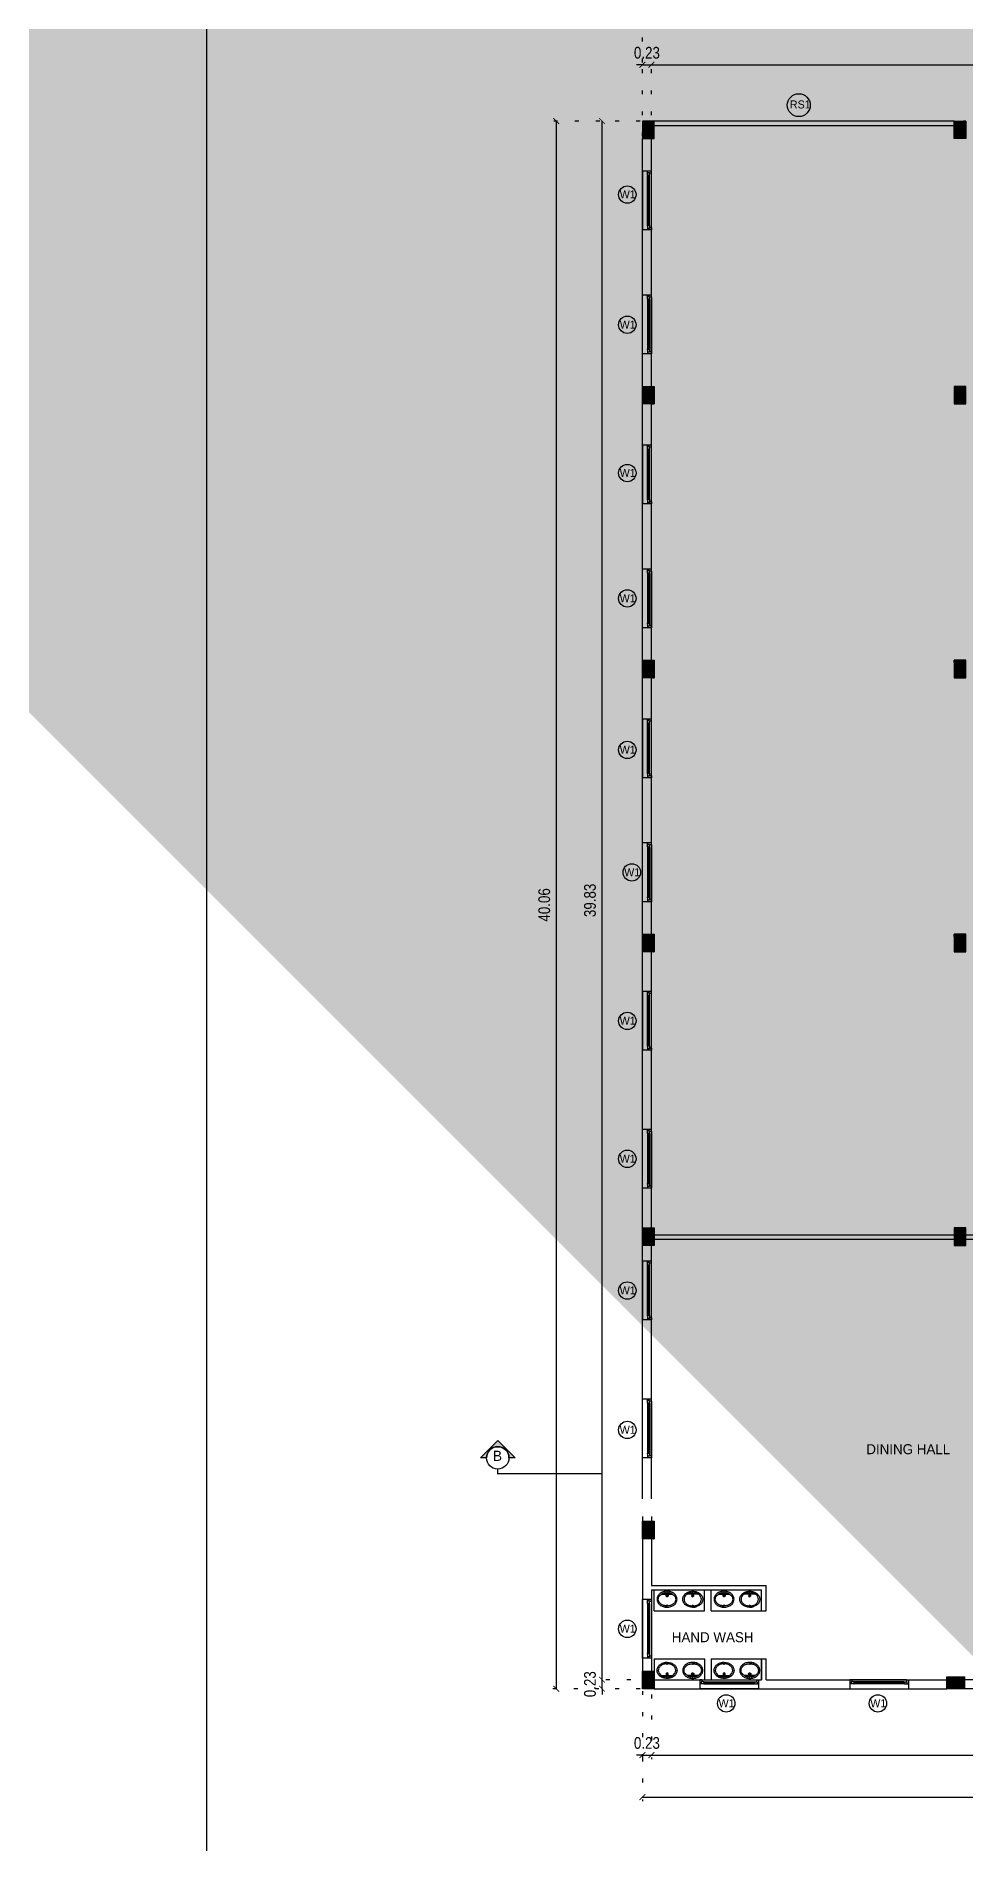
# Model space of a CAD drawing. Header units: metres. Extents: x 1422408 to 2267498, y 3894 to 80428.
# Drawn here: x 2267011.67 to 2267035.43, y 4144.9 to 4191.1 of the extents above; entities that cross this region are included whole.
import ezdxf

# ---------------------------------------------------------------- set-up
doc = ezdxf.new("R2010")
doc.units = ezdxf.units.M
doc.header["$LTSCALE"] = 3.5
doc.header["$MEASUREMENT"] = 0
for name, pattern in [('CENTER', [2, 1.25, -0.25, 0.25, -0.25]), ('DOT2', [0.125, 0, -0.125]), ('PHANTOM2', [1.25, 0.625, -0.125, 0.125, -0.125, 0.125, -0.125])]:
    doc.linetypes.add(name, pattern=pattern)
doc.layers.get('0').update_dxf_attribs({"linetype": 'CONTINUOUS'})
doc.layers.get('DEFPOINTS').update_dxf_attribs({"linetype": 'CONTINUOUS'})
for name, color, linetype in [('COLUMN', 2, 'CONTINUOUS'), ('ED', 30, 'CONTINUOUS'), ('FURN', 35, 'CONTINUOUS'), ('kitchen', 252, 'CONTINUOUS'), ('SECLINE', 2, 'PHANTOM2'), ('TABLE', 14, 'CONTINUOUS'), ('TEXT', 4, 'CONTINUOUS'), ('TOILET', 8, 'CONTINUOUS'), ('WAL', 1, 'CONTINUOUS'), ('WALL', 125, 'CONTINUOUS'), ('window', 252, 'CONTINUOUS')]:
    doc.layers.add(name, color=color, linetype=linetype)
doc.layers.add('P', color=250, linetype='CONTINUOUS', lineweight=100)
doc.styles.add('ID', font='GOTHIC.TTF', dxfattribs={"width": 0.85})
doc.styles.add('USA TEXT', font='GOTHIC.TTF')
doc.linetypes.add('ZIGZAG', pattern='A,0.0001,-0.2,[131,ltypeshp.shx,S=0.2,R=0,X=-0.2,Y=0],-0.4,[131,ltypeshp.shx,S=0.2,R=180,X=0.2,Y=0],-0.2', length=0.8001)
doc.dimstyles.new('1-100-ED', dxfattribs={"dimtxt": 350, "dimasz": 100, "dimexe": 0.18, "dimexo": 0.0625, "dimgap": 25, "dimtad": 1, "dimdec": 0, "dimzin": 0, "dimdsep": 46, "dimtxsty": 'USA TEXT', "dimblk": 'ARCHTICK', "dimcen": 0.1, "dimclrd": 252, "dimclre": 9, "dimclrt": 3, "dimadec": 0, "dimazin": 0, "dimtfac": 1, "dimtdec": 0, "dimtofl": 0, "dimtmove": 2, "dimatfit": 3, "dimldrblk": 'ARCHTICK', "dimfxl": 0.18, "dimtolj": 1, "dimtzin": 0, "dimarcsym": 0})
doc.dimstyles.new('1-100-ID', dxfattribs={"dimtxt": 0.3, "dimasz": 0.15, "dimexe": 0.1, "dimexo": 0.06, "dimgap": 0.15, "dimtad": 1, "dimzin": 3, "dimdsep": 46, "dimtxsty": 'ID', "dimblk": 'ARCHTICK', "dimcen": 0, "dimclrd": 252, "dimclre": 252, "dimclrt": 3, "dimadec": 0, "dimazin": 0, "dimtfac": 1, "dimtix": 1, "dimtmove": 2, "dimatfit": 3, "dimldrblk": 'OPEN90', "dimfxl": 0, "dimtolj": 1, "dimtzin": 0, "dimarcsym": 0})

# ---------------------------------------------------------------- blocks, each defined once
blk = doc.blocks.new('1')
at = {"layer": 'COLUMN'}
h = blk.add_hatch(dxfattribs=at)
h.set_pattern_fill('ANSI31', color=8, scale=50, style=0)
h.paths.add_polyline_path([(1593152, -270597), (1592852, -270597), (1592852, -270147), (1593152, -270147)])
at = {"layer": 'COLUMN', "color": 4}
for p, q in [((1592967, -270147), (1592967, -270597)), ((1592852, -270482), (1593152, -270482))]:
    blk.add_line(p, q, dxfattribs=at)
at = {"layer": 'COLUMN'}
for points in [[(1593152, -270597), (1592852, -270597), (1592852, -270147), (1593152, -270147)], [(1592938, -270454), (1592995, -270454), (1592995, -270510), (1592938, -270510)]]:
    blk.add_lwpolyline(points, close=True, dxfattribs=at)
blk = doc.blocks.new('4')
at = {"layer": 'COLUMN'}
h = blk.add_hatch(dxfattribs=at)
h.set_pattern_fill('ANSI31', color=8, scale=50, style=0)
h.paths.add_polyline_path([(1693358, -270597), (1693658, -270597), (1693658, -270147), (1693358, -270147)])
at = {"layer": 'COLUMN', "color": 4}
for p, q in [((1693508, -270147), (1693508, -270597)), ((1693658, -270482), (1693358, -270482))]:
    blk.add_line(p, q, dxfattribs=at)
at = {"layer": 'COLUMN'}
for points in [[(1693358, -270597), (1693658, -270597), (1693658, -270147), (1693358, -270147)], [(1693536, -270454), (1693480, -270454), (1693480, -270510), (1693536, -270510)]]:
    blk.add_lwpolyline(points, close=True, dxfattribs=at)
blk = doc.blocks.new('WINDWO')
at = {"layer": 'WALL'}
for p, q in [((0, 230), (0, 0)), ((1500, 230), (1500, 0))]:
    blk.add_line(p, q, dxfattribs=at)
at = {"layer": 'window', "color": 252}
for p, q in [((51, 230), (0, 230)), ((38, 128), (0, 128)), ((0, 0), (1500, 0)), ((38, 180), (38, 128)), ((51, 180), (38, 180)), ((38, 179), (38, 128)), ((115, 179), (38, 179)), ((102, 128), (38, 128)), ((1449, 230), (51, 230)), ((51, 230), (51, 180)), ((102, 147), (102, 128)), ((102, 147), (115, 147)), ((102, 141), (102, 147)), ((102, 141), (102, 128)), ((115, 141), (102, 141)), ((102, 128), (115, 128)), ((115, 179), (115, 147)), ((115, 141), (115, 128)), ((1385, 179), (1462, 179)), ((1385, 179), (1385, 147)), ((1398, 147), (1385, 147)), ((1385, 141), (1398, 141)), ((1385, 141), (1385, 128)), ((1398, 128), (1385, 128)), ((1398, 147), (1398, 128)), ((1398, 141), (1398, 128)), ((1398, 128), (1462, 128)), ((1449, 230), (1449, 180)), ((1449, 230), (1500, 230)), ((1449, 180), (1462, 180)), ((1462, 180), (1462, 128)), ((1462, 179), (1462, 128)), ((1462, 128), (1500, 128))]:
    blk.add_line(p, q, dxfattribs=at)
at = {"layer": 'window', "color": 4}
for p, q in [((1398, 147), (102, 147)), ((1398, 141), (102, 141)), ((1398, 141), (1398, 147))]:
    blk.add_line(p, q, dxfattribs=at)
at = {"layer": 'window', "color": 250}
for p, q in [((1385, 179), (115, 179)), ((1385, 128), (115, 128))]:
    blk.add_line(p, q, dxfattribs=at)
blk = doc.blocks.new('_ArchTick')
at = {"color": 0, "linetype": 'ByBlock', "const_width": 0.15}
blk.add_lwpolyline([(-0.5, -0.5), (0.5, 0.5)], dxfattribs=at)
blk = doc.blocks.new('*D427')
at = {"layer": 'DEFPOINTS', "color": 0, "transparency": 16777216}
for p in [(2267027.391, 4190.362), (2267027.161, 4188.476), (2267027.391, 4188.476)]:
    blk.add_point(p, dxfattribs=at)
at = {"layer": 'ED', "color": 252, "lineweight": -2, "transparency": 16777216}
for p, q in [((2267027.161, 4190.362), (2267027.011, 4190.362)), ((2267027.161, 4190.362), (2267027.391, 4190.362)), ((2267027.391, 4190.362), (2267027.541, 4190.362))]:
    blk.add_line(p, q, dxfattribs=at)
at = {"layer": 'ED', "color": 252, "linetype": 'DOT2', "lineweight": -2, "transparency": 16777216}
for p, q in [((2267027.161, 4188.536), (2267027.161, 4190.462)), ((2267027.391, 4188.536), (2267027.391, 4190.462))]:
    blk.add_line(p, q, dxfattribs=at)
at = {"layer": 'ED', "color": 252, "lineweight": -2, "transparency": 16777216, "xscale": 0.15, "yscale": 0.15, "zscale": 0.15}
blk.add_blockref('_ArchTick', (2267027.161, 4190.362), dxfattribs=at)
at = {"layer": 'ED', "color": 252, "lineweight": -2, "transparency": 16777216, "xscale": 0.15, "yscale": 0.15, "zscale": 0.15, "rotation": 180}
blk.add_blockref('_ArchTick', (2267027.391, 4190.362), dxfattribs=at)
at = {"layer": 'ED', "color": 3, "transparency": 16777216, "insert": (2267027.276, 4190.67), "char_height": 0.3, "attachment_point": 5, "style": 'ID'}
blk.add_mtext('\\A1;0.23', dxfattribs=at)
blk = doc.blocks.new('_Open90')
at = {"color": 0, "linetype": 'ByBlock', "lineweight": -2}
for p, q in [((0, 0), (-1, 0)), ((-0.5, 0.5), (0, 0)), ((0, 0), (-0.5, -0.5))]:
    blk.add_line(p, q, dxfattribs=at)
blk = doc.blocks.new('*D428')
at = {"layer": 'DEFPOINTS', "color": 0, "transparency": 16777216}
for p in [(2267059.391, 4190.362), (2267059.391, 4188.926), (2267027.391, 4188.476)]:
    blk.add_point(p, dxfattribs=at)
at = {"layer": 'ED', "color": 252, "linetype": 'DOT2', "lineweight": -2, "transparency": 16777216}
for p, q in [((2267027.391, 4188.536), (2267027.391, 4190.462)), ((2267059.391, 4188.986), (2267059.391, 4190.462))]:
    blk.add_line(p, q, dxfattribs=at)
at = {"layer": 'ED', "color": 252, "lineweight": -2, "transparency": 16777216}
blk.add_line((2267027.391, 4190.362), (2267059.391, 4190.362), dxfattribs=at)
at = {"layer": 'ED', "color": 252, "lineweight": -2, "transparency": 16777216, "xscale": 0.15, "yscale": 0.15, "zscale": 0.15, "rotation": 180}
blk.add_blockref('_ArchTick', (2267027.391, 4190.362), dxfattribs=at)
at = {"layer": 'ED', "color": 252, "lineweight": -2, "transparency": 16777216, "xscale": 0.15, "yscale": 0.15, "zscale": 0.15}
blk.add_blockref('_ArchTick', (2267059.391, 4190.362), dxfattribs=at)
at = {"layer": 'ED', "color": 3, "transparency": 16777216, "insert": (2267043.391, 4190.67), "char_height": 0.3, "attachment_point": 5, "style": 'ID'}
blk.add_mtext('\\A1;32.00', dxfattribs=at)
blk = doc.blocks.new('*D429')
at = {"layer": 'DEFPOINTS', "color": 0, "transparency": 16777216}
for p in [(2267059.391, 4191.428), (2267027.161, 4190.362), (2267059.391, 4190.362)]:
    blk.add_point(p, dxfattribs=at)
at = {"layer": 'ED', "color": 252, "linetype": 'DOT2', "lineweight": -2, "transparency": 16777216}
for p, q in [((2267027.161, 4190.422), (2267027.161, 4191.528)), ((2267059.391, 4190.422), (2267059.391, 4191.528))]:
    blk.add_line(p, q, dxfattribs=at)
at = {"layer": 'ED', "color": 252, "lineweight": -2, "transparency": 16777216}
blk.add_line((2267027.161, 4191.428), (2267059.391, 4191.428), dxfattribs=at)
at = {"layer": 'ED', "color": 252, "lineweight": -2, "transparency": 16777216, "xscale": 0.15, "yscale": 0.15, "zscale": 0.15, "rotation": 180}
blk.add_blockref('_ArchTick', (2267027.161, 4191.428), dxfattribs=at)
at = {"layer": 'ED', "color": 252, "lineweight": -2, "transparency": 16777216, "xscale": 0.15, "yscale": 0.15, "zscale": 0.15}
blk.add_blockref('_ArchTick', (2267059.391, 4191.428), dxfattribs=at)
at = {"layer": 'ED', "color": 3, "transparency": 16777216, "insert": (2267043.276, 4191.735), "char_height": 0.3, "attachment_point": 5, "style": 'ID'}
blk.add_mtext('\\A1;32.23', dxfattribs=at)
blk = doc.blocks.new('*D430')
at = {"layer": 'DEFPOINTS', "color": 0, "transparency": 16777216}
for p in [(2267026.13, 4149.098), (2267027.461, 4149.098), (2267027.161, 4148.868)]:
    blk.add_point(p, dxfattribs=at)
at = {"layer": 'ED', "color": 252, "linetype": 'DOT2', "lineweight": -2, "transparency": 16777216}
for p, q in [((2267027.401, 4149.098), (2267026.03, 4149.098)), ((2267027.101, 4148.868), (2267026.03, 4148.868))]:
    blk.add_line(p, q, dxfattribs=at)
at = {"layer": 'ED', "color": 252, "lineweight": -2, "transparency": 16777216}
for p, q in [((2267026.13, 4149.098), (2267026.13, 4149.248)), ((2267026.13, 4148.868), (2267026.13, 4149.098)), ((2267026.13, 4148.868), (2267026.13, 4148.718))]:
    blk.add_line(p, q, dxfattribs=at)
at = {"layer": 'ED', "color": 252, "lineweight": -2, "transparency": 16777216, "xscale": 0.15, "yscale": 0.15, "zscale": 0.15}
for p, rotation in [((2267026.13, 4149.098), 270), ((2267026.13, 4148.868), 90)]:
    blk.add_blockref('_ArchTick', p, dxfattribs=dict(at, rotation=rotation))
at = {"layer": 'ED', "color": 3, "transparency": 16777216, "insert": (2267025.822, 4148.983), "char_height": 0.3, "attachment_point": 5, "rotation": 90, "style": 'ID'}
blk.add_mtext('\\A1;0.23', dxfattribs=at)
blk = doc.blocks.new('*D431')
at = {"layer": 'DEFPOINTS', "color": 0, "transparency": 16777216}
for p in [(2267026.13, 4188.926), (2267027.161, 4188.926), (2267027.461, 4149.098)]:
    blk.add_point(p, dxfattribs=at)
at = {"layer": 'ED', "color": 252, "linetype": 'DOT2', "lineweight": -2, "transparency": 16777216}
for p, q in [((2267027.101, 4188.926), (2267026.03, 4188.926)), ((2267027.401, 4149.098), (2267026.03, 4149.098))]:
    blk.add_line(p, q, dxfattribs=at)
at = {"layer": 'ED', "color": 252, "lineweight": -2, "transparency": 16777216}
blk.add_line((2267026.13, 4149.098), (2267026.13, 4188.926), dxfattribs=at)
at = {"layer": 'ED', "color": 252, "lineweight": -2, "transparency": 16777216, "xscale": 0.15, "yscale": 0.15, "zscale": 0.15}
for p, rotation in [((2267026.13, 4188.926), 90), ((2267026.13, 4149.098), 270)]:
    blk.add_blockref('_ArchTick', p, dxfattribs=dict(at, rotation=rotation))
at = {"layer": 'ED', "color": 3, "transparency": 16777216, "insert": (2267025.822, 4169.012), "char_height": 0.3, "attachment_point": 5, "rotation": 90, "style": 'ID'}
blk.add_mtext('\\A1;39.83', dxfattribs=at)
blk = doc.blocks.new('*D432')
at = {"layer": 'DEFPOINTS', "color": 0, "transparency": 16777216}
for p in [(2267026.13, 4188.926), (2267024.961, 4148.868), (2267026.11, 4148.868)]:
    blk.add_point(p, dxfattribs=at)
at = {"layer": 'ED', "color": 252, "linetype": 'DOT2', "lineweight": -2, "transparency": 16777216}
for p, q in [((2267026.07, 4188.926), (2267024.861, 4188.926)), ((2267026.05, 4148.868), (2267024.861, 4148.868))]:
    blk.add_line(p, q, dxfattribs=at)
at = {"layer": 'ED', "color": 252, "lineweight": -2, "transparency": 16777216}
blk.add_line((2267024.961, 4188.926), (2267024.961, 4148.868), dxfattribs=at)
at = {"layer": 'ED', "color": 252, "lineweight": -2, "transparency": 16777216, "xscale": 0.15, "yscale": 0.15, "zscale": 0.15}
for p, rotation in [((2267024.961, 4188.926), 90), ((2267024.961, 4148.868), 270)]:
    blk.add_blockref('_ArchTick', p, dxfattribs=dict(at, rotation=rotation))
at = {"layer": 'ED', "color": 3, "transparency": 16777216, "insert": (2267024.653, 4168.897), "char_height": 0.3, "attachment_point": 5, "rotation": 90, "style": 'ID'}
blk.add_mtext('\\A1;40.06', dxfattribs=at)
blk = doc.blocks.new('*D433')
at = {"layer": 'DEFPOINTS', "color": 0, "transparency": 16777216}
for p in [(2267027.391, 4149.318), (2267027.161, 4148.868), (2267027.391, 4147.172)]:
    blk.add_point(p, dxfattribs=at)
at = {"layer": 'ED', "color": 252, "linetype": 'DOT2', "lineweight": -2, "transparency": 16777216}
for p, q in [((2267027.391, 4149.258), (2267027.391, 4147.072)), ((2267027.161, 4148.808), (2267027.161, 4147.072))]:
    blk.add_line(p, q, dxfattribs=at)
at = {"layer": 'ED', "color": 252, "lineweight": -2, "transparency": 16777216}
for p, q in [((2267027.161, 4147.172), (2267027.011, 4147.172)), ((2267027.161, 4147.172), (2267027.391, 4147.172)), ((2267027.391, 4147.172), (2267027.541, 4147.172))]:
    blk.add_line(p, q, dxfattribs=at)
at = {"layer": 'ED', "color": 252, "lineweight": -2, "transparency": 16777216, "xscale": 0.15, "yscale": 0.15, "zscale": 0.15}
blk.add_blockref('_ArchTick', (2267027.161, 4147.172), dxfattribs=at)
at = {"layer": 'ED', "color": 252, "lineweight": -2, "transparency": 16777216, "xscale": 0.15, "yscale": 0.15, "zscale": 0.15, "rotation": 180}
blk.add_blockref('_ArchTick', (2267027.391, 4147.172), dxfattribs=at)
at = {"layer": 'ED', "color": 3, "transparency": 16777216, "insert": (2267027.276, 4147.48), "char_height": 0.3, "attachment_point": 5, "style": 'ID'}
blk.add_mtext('\\A1;0.23', dxfattribs=at)
blk = doc.blocks.new('*D434')
at = {"layer": 'DEFPOINTS', "color": 0, "transparency": 16777216}
for p in [(2267027.391, 4149.318), (2267051.066, 4149.098), (2267051.066, 4147.172)]:
    blk.add_point(p, dxfattribs=at)
at = {"layer": 'ED', "color": 252, "linetype": 'DOT2', "lineweight": -2, "transparency": 16777216}
for p, q in [((2267027.391, 4149.258), (2267027.391, 4147.072)), ((2267051.066, 4149.038), (2267051.066, 4147.072))]:
    blk.add_line(p, q, dxfattribs=at)
at = {"layer": 'ED', "color": 252, "lineweight": -2, "transparency": 16777216}
blk.add_line((2267027.391, 4147.172), (2267051.066, 4147.172), dxfattribs=at)
at = {"layer": 'ED', "color": 252, "lineweight": -2, "transparency": 16777216, "xscale": 0.15, "yscale": 0.15, "zscale": 0.15, "rotation": 180}
blk.add_blockref('_ArchTick', (2267027.391, 4147.172), dxfattribs=at)
at = {"layer": 'ED', "color": 252, "lineweight": -2, "transparency": 16777216, "xscale": 0.15, "yscale": 0.15, "zscale": 0.15}
blk.add_blockref('_ArchTick', (2267051.066, 4147.172), dxfattribs=at)
at = {"layer": 'ED', "color": 3, "transparency": 16777216, "insert": (2267039.228, 4147.48), "char_height": 0.3, "attachment_point": 5, "style": 'ID'}
blk.add_mtext('\\A1;23.67', dxfattribs=at)
blk = doc.blocks.new('*D450')
at = {"layer": 'DEFPOINTS', "color": 0, "transparency": 16777216}
for p in [(2267027.161, 4147.172), (2267065.467, 4147.172), (2267065.467, 4146.096)]:
    blk.add_point(p, dxfattribs=at)
at = {"layer": 'ED', "color": 252, "linetype": 'DOT2', "lineweight": -2, "transparency": 16777216}
for p, q in [((2267027.161, 4147.112), (2267027.161, 4145.996)), ((2267065.467, 4147.112), (2267065.467, 4145.996))]:
    blk.add_line(p, q, dxfattribs=at)
at = {"layer": 'ED', "color": 252, "lineweight": -2, "transparency": 16777216}
blk.add_line((2267027.161, 4146.096), (2267065.467, 4146.096), dxfattribs=at)
at = {"layer": 'ED', "color": 252, "lineweight": -2, "transparency": 16777216, "xscale": 0.15, "yscale": 0.15, "zscale": 0.15, "rotation": 180}
blk.add_blockref('_ArchTick', (2267027.161, 4146.096), dxfattribs=at)
at = {"layer": 'ED', "color": 252, "lineweight": -2, "transparency": 16777216, "xscale": 0.15, "yscale": 0.15, "zscale": 0.15}
blk.add_blockref('_ArchTick', (2267065.467, 4146.096), dxfattribs=at)
at = {"layer": 'ED', "color": 3, "transparency": 16777216, "insert": (2267046.314, 4146.403), "char_height": 0.3, "attachment_point": 5, "style": 'ID'}
blk.add_mtext('\\A1;38.31', dxfattribs=at)
blk = doc.blocks.new('WASHBASIN1')
at = {"layer": 'kitchen', "color": 251}
for p, q in [((-3, 0.5), (-3, 4.8)), ((-3, -4.8), (-3, -0.5))]:
    blk.add_line(p, q, dxfattribs=at)
at = {"layer": 'kitchen', "color": 252}
blk.add_lwpolyline([(0, 0, -0.080167), (-0.6, -3.9, -0.088923), (-2.3, -7.1, -0.104957), (-5, -9.3, -0.120011), (-8, -10, -0.120011), (-11, -9.3, -0.104957), (-13.7, -7.1, -0.088923), (-15.4, -3.9, -0.080167), (-16, 0, -0.080167), (-15.4, 3.9, -0.088923), (-13.7, 7.1, -0.104957), (-11, 9.3, -0.120011), (-8, 10, -0.120011), (-5, 9.3, -0.104957), (-2.3, 7.1, -0.088923), (-0.6, 3.9, -0.080167)], format="xyb", close=True, dxfattribs=at)
at = {"layer": 'kitchen', "color": 14}
blk.add_lwpolyline([(-5.3, 0.5), (-1.1, 0.5), (-1.1, -0.5), (-5.3, -0.5)], close=True, dxfattribs=at)
at = {"layer": 'kitchen', "color": 205}
blk.add_lwpolyline([(-4.2, 0.1), (-1.6, 0.1), (-1.6, -0.1), (-4.2, -0.1)], close=True, dxfattribs=at)
at = {"layer": 'kitchen', "color": 252}
blk.add_lwpolyline([(-2.8, 0.1), (-2.8, 0.3), (-1.2, 0.3), (-1.2, -0.3), (-2.8, -0.3), (-2.8, -0.1)], dxfattribs=at)
at = {"layer": 'kitchen', "color": 251}
for centre, radius, start, end in [((-3.5, 0), 11.2, 161.6663, 180), ((-5.7, 0.7), 8.91, 141.3402, 161.6663), ((-7.1, 1.8), 7.13, 117.3736, 141.3402), ((-8, 3.5), 5.2, 90, 117.3736), ((-8, 3.5), 5.2, 62.6264, 90), ((-8.9, 1.8), 7.13, 45.6553, 62.6264), ((-6, 4.8), 3, 0, 45.6553), ((-3.5, 0), 11.2, 180, 198.3337), ((-5.7, -0.7), 8.91, 198.3337, 218.6598), ((-7.1, -1.8), 7.13, 218.6598, 242.6264), ((-8, -3.5), 5.2, 242.6264, 270), ((-8, -3.5), 5.2, 270, 297.3736), ((-8.9, -1.8), 7.13, 297.3736, 314.3447), ((-6, -4.8), 3, 314.3447, 0)]:
    blk.add_arc(centre, radius, start, end, dxfattribs=at)
at = {"layer": 'kitchen', "color": 250}
for centre, radius, start, end in [((-4.4, 0.1), 1.12, 22.6482, 329.947), ((-4.4, 0.1), 0.875, 29.6758, 150.3242), ((-9.4, 0.1), 8.49, 13.6482, 43.35), ((-13.3, 2.1), 10.7, 357.4037, 14.7889), ((-2, 2.2), 0.862, 222.2517, 358.3999), ((-4.4, 0.1), 0.875, 220.0822, 319.9178), ((-9.4, -0.1), 8.49, 316.65, 346.3518), ((-13.3, -2.1), 10.7, 345.2111, 2.5963), ((-2, -2.2), 0.862, 1.6001, 137.7483)]:
    blk.add_arc(centre, radius, start, end, dxfattribs=at)
blk.add_ellipse((-14.2, 0), major_axis=(0, 0.45), ratio=0.449595, dxfattribs=at)
at = {"layer": 'TABLE'}
blk.add_arc((-3.5, 0), 12.5, 179.5656, 198.3337, dxfattribs=at)

msp = doc.modelspace()

# ---------------------------------------------------------------- hatches: boundary and pattern name
at = {"layer": 'SECLINE', "linetype": 'Continuous'}
h = msp.add_hatch(color=41, dxfattribs=at)
h.paths.add_polyline_path([(2267023.0193, 4154.76529), (2267023.4628, 4155.20879), (2267023.4628, 4155.05227, 0.41421356), (2267023.17583, 4154.76529)])
h.paths.add_polyline_path([(2267023.4628, 4155.05227), (2267023.4628, 4155.20879), (2267023.9063, 4154.76529), (2267023.74978, 4154.76529, 0.41421356)])

# ---------------------------------------------------------------- linework, layer by layer
at = {"layer": 'FURN', "linetype": 'ZIGZAG', "ltscale": 0.5}
msp.add_line((2267027.46102, 4188.81141), (2267035.12602, 4188.81141), dxfattribs=at)
at = {"layer": 'SECLINE', "color": 41, "linetype": 'Continuous'}
msp.add_lwpolyline([(2267023.17583, 4154.76529), (2267023.0193, 4154.76529), (2267023.4628, 4155.20879), (2267023.9063, 4154.76529), (2267023.74978, 4154.76529, 0.41421356), (2267023.4628, 4155.05227, 0.41421356)], format="xyb", close=True, dxfattribs=at)
at = {"layer": 'SECLINE', "linetype": 'CENTER', "const_width": 0.03333}
msp.add_lwpolyline([(2267023.4628, 4154.47832), (2267023.4628, 4154.36456), (2267026.1422, 4154.36456)], dxfattribs=at)
at = {"layer": 'SECLINE', "color": 41, "linetype": 'Continuous'}
msp.add_circle((2267023.4628, 4154.76529), 0.28698, dxfattribs=at)
msp.add_circle((2267023.4628, 4154.76529), 0.28698, dxfattribs=at)
at = {"layer": 'TEXT'}
for centre, radius in [((2267031.1575, 4189.33162), 0.29345), ((2267026.775, 4187.04797), 0.22231), ((2267026.775, 4183.72083), 0.22231), ((2267026.775, 4179.93119), 0.22231), ((2267026.775, 4176.72769), 0.22231), ((2267026.775, 4172.8576), 0.22231), ((2267026.89, 4169.72769), 0.22231), ((2267026.775, 4165.93269), 0.22231), ((2267026.775, 4162.40769), 0.22231), ((2267026.775, 4159.0424), 0.22231), ((2267026.775, 4155.47981), 0.22231), ((2267026.775, 4150.39762), 0.22231), ((2267029.30199, 4148.49285), 0.22231), ((2267033.17886, 4148.49285), 0.22231)]:
    msp.add_circle(centre, radius, dxfattribs=at)
at = {"layer": 'WAL', "linetype": 'Continuous', "ltscale": 0.25}
msp.add_lwpolyline([(2267093.16377, 4141.10864), (2267093.16377, 4195.64624), (2267016.0187, 4195.64624), (2267016.0187, 4141.10864)], close=True, dxfattribs=at)
at = {"layer": 'WALL'}
for p, q in [((2267027.16102, 4182.14641), (2267027.16102, 4188.47641)), ((2267027.39102, 4182.14641), (2267027.39102, 4188.47641)), ((2267027.16102, 4175.14641), (2267027.16102, 4181.69641)), ((2267027.39102, 4175.14641), (2267027.39102, 4181.69641)), ((2267027.16102, 4168.14641), (2267027.16102, 4174.69641)), ((2267027.39102, 4168.14641), (2267027.39102, 4174.69641)), ((2267027.16102, 4160.64641), (2267027.16102, 4167.69641)), ((2267027.39102, 4160.64641), (2267027.39102, 4167.69641)), ((2267027.16102, 4153.71829), (2267027.16102, 4160.19641)), ((2267041.39102, 4160.46141), (2267027.39102, 4160.46141)), ((2267041.27602, 4160.34641), (2267027.39102, 4160.34641)), ((2267027.39102, 4153.71829), (2267027.39102, 4160.19641)), ((2267027.16102, 4153.26829), (2267027.16102, 4149.31829)), ((2267027.39102, 4153.26829), (2267027.39102, 4151.50745)), ((2267027.39102, 4151.50745), (2267030.32259, 4151.50745)), ((2267027.39102, 4151.39245), (2267027.39102, 4149.31829)), ((2267027.39102, 4151.39245), (2267030.20759, 4151.39245)), ((2267030.20759, 4150.8586), (2267030.20759, 4151.39245)), ((2267030.32259, 4150.8586), (2267030.32259, 4151.50745)), ((2267030.20759, 4150.8586), (2267030.32259, 4150.8586)), ((2267030.20759, 4149.09808), (2267030.20759, 4149.63193)), ((2267030.20759, 4149.63193), (2267030.32259, 4149.63193)), ((2267030.32259, 4149.09808), (2267030.32259, 4149.63193)), ((2267027.46102, 4149.09808), (2267030.20759, 4149.09808)), ((2267030.32259, 4149.09808), (2267034.94102, 4149.09808)), ((2267040.94102, 4149.09808), (2267035.39102, 4149.09808)), ((2267027.46102, 4148.86808), (2267034.94102, 4148.86808)), ((2267040.94102, 4148.86808), (2267035.39102, 4148.86808))]:
    msp.add_line(p, q, dxfattribs=at)
at = {"layer": 'WALL', "color": 250, "linetype": 'Continuous'}
for p, q in [((2267027.46102, 4150.8586), (2267027.46102, 4151.39245)), ((2267028.75093, 4150.8586), (2267028.75093, 4151.39245)), ((2267028.91768, 4150.8586), (2267028.91768, 4151.39245)), ((2267030.20759, 4150.8586), (2267030.20759, 4151.39245)), ((2267027.46102, 4150.8586), (2267028.75093, 4150.8586)), ((2267028.91768, 4150.8586), (2267030.20759, 4150.8586)), ((2267027.46102, 4149.63193), (2267028.75093, 4149.63193)), ((2267027.46102, 4149.63193), (2267027.46102, 4149.09808)), ((2267028.75093, 4149.63193), (2267028.75093, 4149.09808)), ((2267028.91768, 4149.63193), (2267030.20759, 4149.63193)), ((2267028.91768, 4149.63193), (2267028.91768, 4149.09808)), ((2267030.20759, 4149.63193), (2267030.20759, 4149.09808))]:
    msp.add_line(p, q, dxfattribs=at)
at = {"layer": 'WALL'}
msp.add_lwpolyline([(2267035.12602, 4188.92641), (2267027.46102, 4188.92641)], dxfattribs=at)

# ---------------------------------------------------------------- block references
at = {"layer": 'COLUMN', "extrusion": (0, 0, -1), "xscale": 0.0010000000018851, "yscale": 0.0010000000018851, "zscale": -0.000999999999919, "rotation": 180}
for name, p in [('1', (-2265434.30934, 3918.32925)), ('4', (-2265341.76788, 3918.32925))]:
    msp.add_blockref(name, p, dxfattribs=at)
at = {"layer": 'COLUMN', "color": 8, "xscale": 0.0010000000018851, "yscale": 0.0010000000018851, "zscale": 0.0010000000018851}
for name, p in [('1', (2265434.30934, 4452.29358)), ('4', (2265341.76788, 4452.29358)), ('1', (2265434.30934, 4445.29358)), ('4', (2265341.76788, 4445.29358)), ('1', (2265434.30934, 4438.29358)), ('4', (2265341.76788, 4438.29358)), ('1', (2265434.30934, 4430.79358)), ('4', (2265341.76788, 4430.79358)), ('1', (2265434.30934, 4423.29385)), ('1', (2265434.30934, 4419.46503))]:
    msp.add_blockref(name, p, dxfattribs=at)
at = {"layer": 'COLUMN', "color": 8, "xscale": 0.0009999999989101, "yscale": 0.0009999999989101, "zscale": 0.0009999999989101, "rotation": 90}
msp.add_blockref('1', (2266764.79385, 2556.01592), dxfattribs=at)
at = {"layer": 'P', "color": 1, "yscale": 0.0009999999989101, "rotation": 270}
for p, xscale, zscale in [((2267027.16102, 4187.64391), 0.0009999999989101, 0.0009999999989101), ((2267027.16102, 4182.97891), -0.0009999999989101, 0.000999999999919), ((2267027.16102, 4180.64391), 0.0009999999989101, 0.0009999999989101), ((2267027.16102, 4175.97891), -0.0009999999989101, 0.000999999999919), ((2267027.16102, 4173.64391), 0.0009999999989101, 0.0009999999989101), ((2267027.16102, 4168.97891), -0.0009999999989101, 0.000999999999919), ((2267027.16102, 4166.68391), 0.0009999999989101, 0.0009999999989101), ((2267027.16102, 4161.65891), -0.0009999999989101, 0.000999999999919), ((2267027.16102, 4159.79363), 0.0009999999989101, 0.0009999999989101), ((2267027.16102, 4154.76863), -0.0009999999989101, 0.000999999999919), ((2267027.16102, 4149.64885), -0.0009999999989101, 0.000999999999919)]:
    msp.add_blockref('WINDWO', p, dxfattribs=dict(at, xscale=xscale, zscale=zscale))
at = {"layer": 'P', "color": 1}
for p, xscale, yscale, zscale in [((2267030.12727, 4148.86808), -0.0010000000018851, 0.0009999999989101, 0.000999999999919), ((2267032.45977, 4148.86808), 0.0010000000018851, 0.0010000000018851, 0.0010000000018851)]:
    msp.add_blockref('WINDWO', p, dxfattribs=dict(at, xscale=xscale, yscale=yscale, zscale=zscale))
at = {"layer": 'TOILET', "yscale": 0.025555555553486, "zscale": 0.025555555553486}
for p, xscale, rotation in [((2267027.78977, 4151.3586), -0.025555555553486, 270), ((2267028.44727, 4151.3586), 0.025555555553486, 90), ((2267029.24643, 4151.3586), -0.025555555553486, 270), ((2267029.90393, 4151.3586), 0.025555555553486, 90), ((2267027.78977, 4149.13193), 0.025555555553486, 270), ((2267028.44727, 4149.13193), -0.025555555553486, 90), ((2267029.24643, 4149.13193), 0.025555555553486, 270), ((2267029.90393, 4149.13193), -0.025555555553486, 90)]:
    msp.add_blockref('WASHBASIN1', p, dxfattribs=dict(at, xscale=xscale, rotation=rotation))

# ---------------------------------------------------------------- texts
at = {"layer": 'TEXT', "style": 'USA TEXT'}
for s, height, p in [('RS1', 0.204444, (2267030.92908, 4189.24849)), ('W1', 0.204444, (2267026.58021, 4186.95069)), ('W1', 0.204444, (2267026.58021, 4183.62354)), ('W1', 0.204444, (2267026.58021, 4179.83391)), ('W1', 0.204444, (2267026.58021, 4176.6304)), ('W1', 0.204444, (2267026.58021, 4172.76031)), ('W1', 0.204444, (2267026.69521, 4169.6304)), ('W1', 0.204444, (2267026.58021, 4165.8354)), ('W1', 0.204444, (2267026.58021, 4162.3104)), ('W1', 0.204444, (2267026.58021, 4158.94511)), ('W1', 0.204444, (2267026.58021, 4155.38253)), ('B', 0.26087, (2267023.34052, 4154.68782)), ('W1', 0.204444, (2267026.58021, 4150.30033)), ('W1', 0.204444, (2267029.1072, 4148.39557)), ('W1', 0.204444, (2267032.98407, 4148.39557))]:
    msp.add_text(s, height=height, dxfattribs=at).set_placement(p)
at = {"layer": 'TEXT', "color": 0, "char_height": 0.2555556, "width": 5.5264384, "attachment_point": 4, "style": 'USA TEXT'}
for s, insert in [('{\\fCentury Gothic|b0|i0|c0|p15;DINING HALL}', (2267032.88166, 4154.98679)), ('{\\fCentury Gothic|b0|i0|c0|p15;HAND WASH}', (2267027.9111, 4150.18234))]:
    msp.add_mtext(s, dxfattribs=dict(at, insert=insert))

# ---------------------------------------------------------------- dimensions: what is measured, and where the dimension line sits
at = {"layer": 'ED'}
for base, p1, p2, picture, middle in [((2267059.3909, 4191.42795), (2267027.16102, 4190.36212), (2267059.3909, 4190.36212), '*D429', (2267043.27596, 4191.73549)), ((2267027.39102, 4190.36212), (2267027.16102, 4188.47641), (2267027.39102, 4188.47641), '*D427', (2267027.27602, 4190.66967)), ((2267059.3909, 4190.36212), (2267027.39102, 4188.47641), (2267059.3909, 4188.92641), '*D428', (2267043.39096, 4190.66967)), ((2267027.39102, 4147.1725), (2267027.16102, 4148.86808), (2267027.39102, 4149.31829), '*D433', (2267027.27602, 4147.48004)), ((2267051.06556, 4147.1725), (2267027.39102, 4149.31829), (2267051.06556, 4149.09808), '*D434', (2267039.22829, 4147.48004)), ((2267065.46694, 4146.09582), (2267027.16102, 4147.1725), (2267065.46694, 4147.1725), '*D450', (2267046.31398, 4146.40336))]:
    dim = msp.add_linear_dim(base=base, p1=p1, p2=p2, dimstyle='1-100-ID', dxfattribs=at)
    dim.commit()
    dim.dimension.update_dxf_attribs({"geometry": picture, "text_midpoint": middle})
for base, p1, p2, picture, middle in [((2267024.96104, 4148.86808), (2267026.13001, 4188.92641), (2267026.10953, 4148.86808), '*D432', (2267024.65349, 4168.89725)), ((2267026.13001, 4188.92641), (2267027.46102, 4149.09808), (2267027.16102, 4188.92641), '*D431', (2267025.82247, 4169.01225)), ((2267026.13001, 4149.09808), (2267027.16102, 4148.86808), (2267027.46102, 4149.09808), '*D430', (2267025.82247, 4148.98308))]:
    dim = msp.add_linear_dim(base=base, p1=p1, p2=p2, angle=90, dimstyle='1-100-ID', dxfattribs=at)
    dim.commit()
    dim.dimension.update_dxf_attribs({"geometry": picture, "text_midpoint": middle})

# ---------------------------------------------------------------- leaders
at = {"layer": 'WALL'}
for points in [[(2267064.89198, 4152.23629), (2267064.89198, 4153.73629)], [(2267216.99082, 4172.15213), (2267213.3186, 4172.15213)], [(2267216.99082, 4163.47602), (2267213.3186, 4163.47602)], [(2267231.04637, 4163.47602), (2267227.37415, 4163.47602)], [(2267216.99082, 4154.66973), (2267213.3186, 4154.66973)], [(2267231.04637, 4154.66973), (2267227.37415, 4154.66973)]]:
    msp.add_leader(points, dimstyle='1-100-ED', override={"dimtxt": 300, "dimasz": 300, "dimgap": 50, "dimtad": 0, "dimpost": ' mm'}, dxfattribs=at)

doc.saveas('drawing.dxf')
